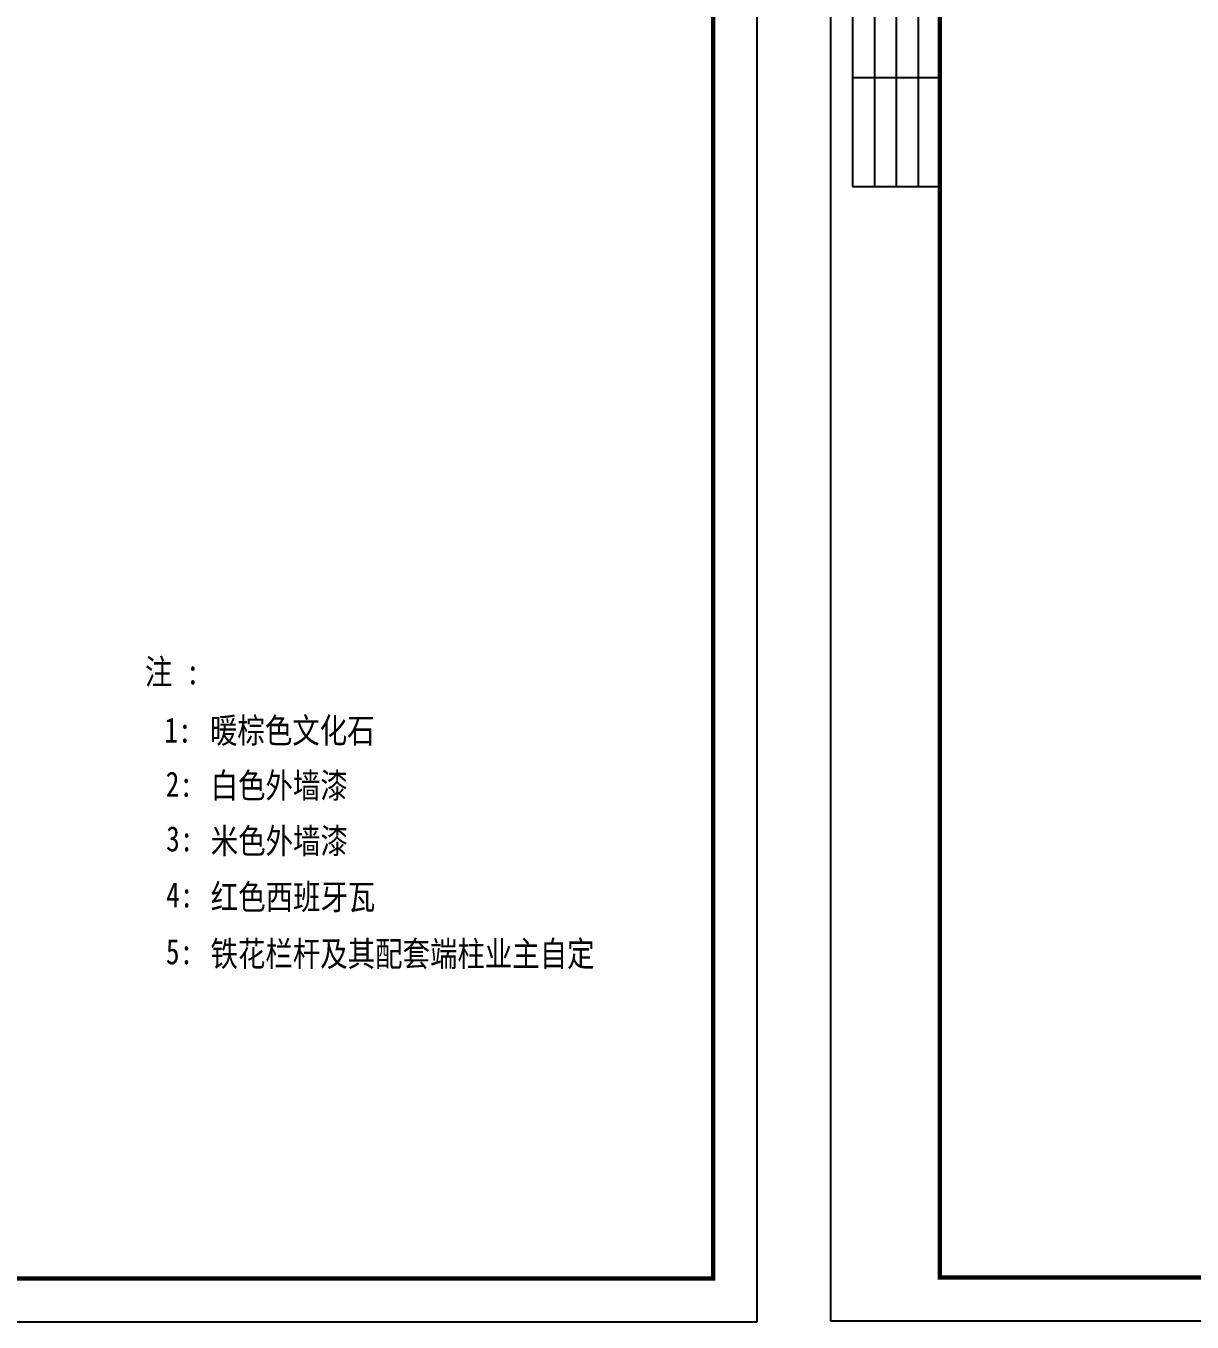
# Model space of a CAD drawing. Extents: x 12400 to 217743, y 90685 to 209848.
# Drawn here: x 79762 to 106478, y 136580 to 166280 of the extents above; entities that cross this region are included whole.
import ezdxf

# ---------------------------------------------------------------- set-up
doc = ezdxf.new("R2010")
doc.units = 0
doc.header["$LTSCALE"] = 200
for name, color, linetype in [('FRAME', 7, 'CONTINUOUS'), ('PUB_TEXT', 7, 'CONTINUOUS'), ('PUB_TITLE', 143, 'CONTINUOUS')]:
    doc.layers.add(name, color=color, linetype=linetype)
doc.styles.add('-宋体', font='SimSun.ttf', dxfattribs={"width": 0.8})

msp = doc.modelspace()

# ---------------------------------------------------------------- linework, layer by layer
at = {"layer": 'FRAME'}
for p, q in [((98700.796, 177599.057), (98700.796, 162599.057)), ((99200.796, 177599.057), (99200.796, 162599.057)), ((99700.796, 177599.057), (99700.796, 162599.057)), ((100200.796, 177599.057), (100200.796, 162599.057)), ((100700.796, 177599.057), (100700.796, 162599.057)), ((98700.796, 165099.057), (100700.796, 165099.057)), ((98700.796, 162599.057), (100700.796, 162599.057))]:
    msp.add_line(p, q, dxfattribs=at)
msp.add_lwpolyline([(98200.796, 136599.057), (98200.796, 178599.057), (157600.796, 178599.057), (157600.796, 136599.057)], close=True, dxfattribs=at)
at = {"layer": 'FRAME', "const_width": 100}
msp.add_lwpolyline([(100700.796, 137599.057), (100700.796, 177599.057), (156600.796, 177599.057), (156600.796, 137599.057)], close=True, dxfattribs=at)
at = {"layer": 'PUB_TITLE'}
msp.add_lwpolyline([(96505.091, 136580.05), (12405.091, 136580.05), (12405.091, 195980.05), (96505.091, 195980.05)], close=True, dxfattribs=at)
at = {"layer": 'PUB_TITLE', "const_width": 100}
msp.add_lwpolyline([(95505.091, 137580.05), (95505.091, 194980.05), (14905.091, 194980.05), (14905.091, 137580.05)], close=True, dxfattribs=at)

# ---------------------------------------------------------------- texts
at = {"layer": 'PUB_TEXT', "style": '-宋体', "width": 0.8}
for s, p in [('注 :', (82486.996, 151192.986)), ('1:', (82932.517, 149857.624)), ('暖棕色文化石', (83979.046, 149847.927)), ('2:', (82963.713, 148617.99)), ('白色外墙漆', (83993.389, 148586.7)), ('3:', (82974.366, 147366.543)), ('米色外墙漆', (83996.354, 147316.931)), ('4:', (82974.366, 146082.58)), ('红色西班牙瓦', (83996.354, 146032.968)), ('5:', (82968.456, 144780.45)), ('铁花栏杆及其配套端柱业主自定', (83990.444, 144730.838))]:
    msp.add_text(s, height=576, dxfattribs=at).set_placement(p)

doc.saveas('drawing.dxf')
